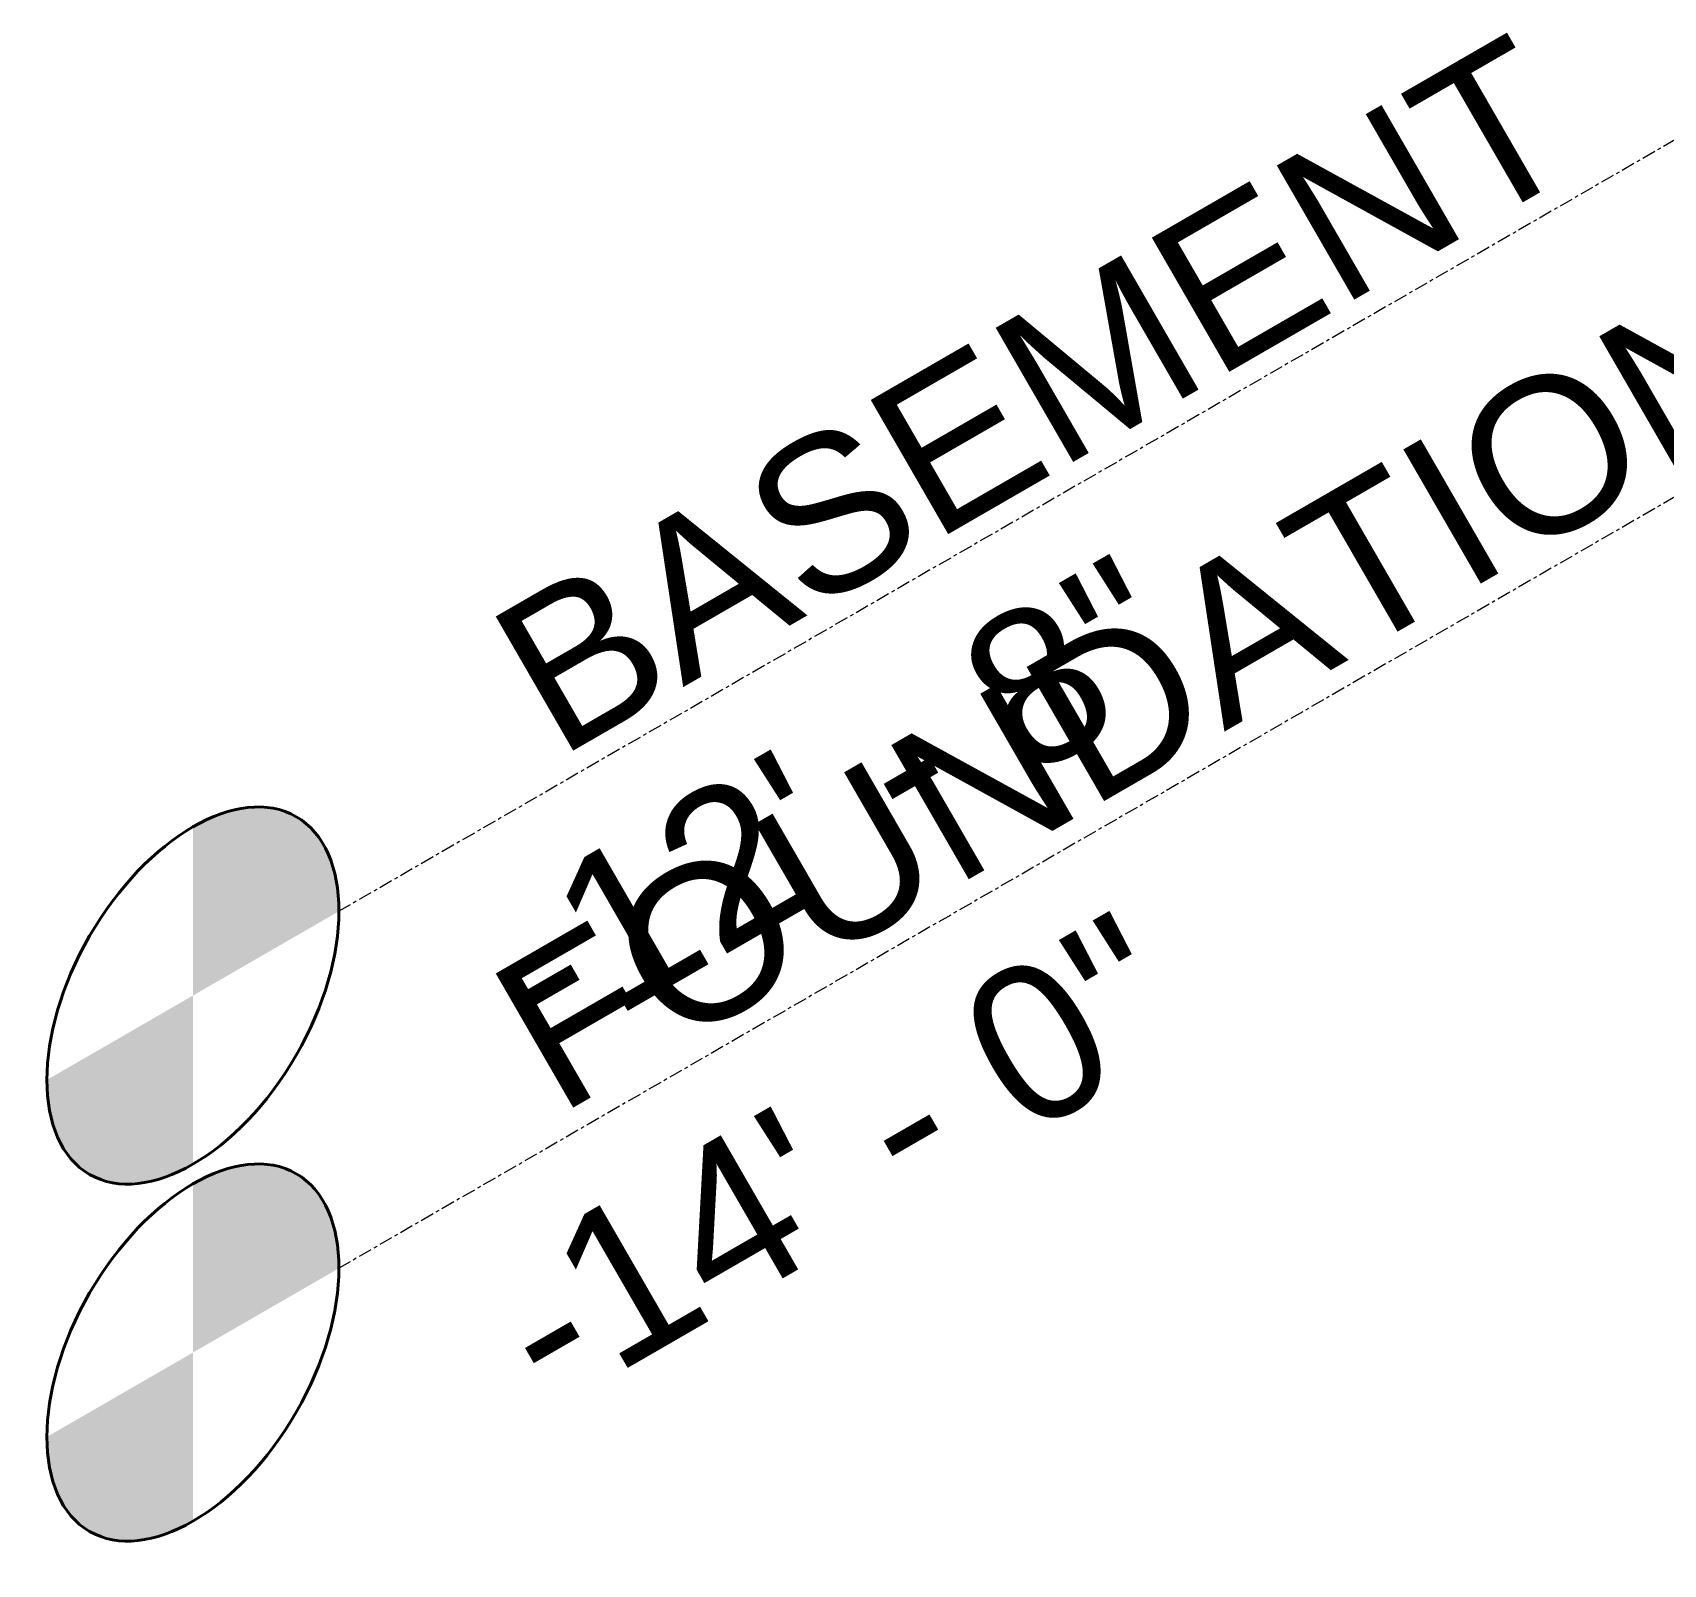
# Model space of a CAD drawing. Header units: inches. Extents: x -19229 to -222, y -6301 to 12387.
# Drawn here: x -404 to -344.4, y 6178.6 to 6234.7 of the extents above; entities that cross this region are included whole.
import ezdxf

# ---------------------------------------------------------------- set-up
doc = ezdxf.new("R2010")
doc.units = ezdxf.units.IN
doc.header["$MEASUREMENT"] = 0
doc.linetypes.add('Grid Line 1_2_', pattern=[0.875, 0.5, -0.125, 0.125, -0.125])
doc.layers.add('A-FLOR-LEVL', color=51, linetype='Continuous', lineweight=9)
doc.styles.add('Arial', font='arial.ttf', dxfattribs={"height": 5.669291})

# ---------------------------------------------------------------- blocks, each defined once
blk = doc.blocks.new('Level - Extremo inicial de nivel - Círculo-11789-ELASTOMETRIC JOINT')
at = {"layer": 'A-FLOR-LEVL'}
for points in [[(5992.107, 6199.449), (5993.49, 6206.209), (5994.779, 6206.337)], [(5992.107, 6199.449), (5994.779, 6206.337), (5995.886, 6205.995)], [(5992.107, 6199.449), (5992.107, 6205.621), (5993.49, 6206.209)], [(5992.107, 6199.449), (5995.886, 6205.995), (5996.736, 6205.208)], [(5992.107, 6199.449), (5996.736, 6205.208), (5997.27, 6204.027)], [(5992.107, 6199.449), (5997.27, 6204.027), (5997.452, 6202.535)], [(5986.944, 6194.871), (5986.762, 6196.363), (5992.107, 6199.449)], [(5987.478, 6193.691), (5986.944, 6194.871), (5992.107, 6199.449)], [(5988.327, 6192.903), (5987.478, 6193.691), (5992.107, 6199.449)], [(5989.434, 6192.561), (5988.327, 6192.903), (5992.107, 6199.449)], [(5989.434, 6192.561), (5992.107, 6199.449), (5990.723, 6192.689)], [(5990.723, 6192.689), (5992.107, 6199.449), (5992.107, 6193.277)]]:
    blk.add_hatch(color=256, dxfattribs=at).paths.add_polyline_path(points, flags=0)
at = {"layer": 'A-FLOR-LEVL', "lineweight": 40}
blk.add_ellipse((5992.107, 6199.449), major_axis=(3.78, 6.546), ratio=0.57735, dxfattribs=at)

msp = doc.modelspace()

# ---------------------------------------------------------------- linework, layer by layer
at = {"layer": 'A-FLOR-LEVL', "linetype": 'Grid Line 1_2_'}
for p, q in [((-343.16957, 6231.20982), (-392.83566, 6202.53509)), ((-343.16957, 6218.14587), (-392.83566, 6189.47114))]:
    msp.add_line(p, q, dxfattribs=at)

# ---------------------------------------------------------------- block references
at = {"layer": 'A-FLOR-LEVL', "lineweight": 40}
for p in [(-6390.2876, 0), (-6390.2876, -13.06395)]:
    msp.add_blockref('Level - Extremo inicial de nivel - Círculo-11789-ELASTOMETRIC JOINT', p, dxfattribs=at)

# ---------------------------------------------------------------- texts
at = {"layer": 'A-FLOR-LEVL', "char_height": 5.669291, "attachment_point": 1, "rotation": 30, "style": 'Arial'}
for s, insert, width in [('BASEMENT', (-387.66102, 6212.99667), 53.631), ('FOUNDATION', (-387.66102, 6199.93273), 64.236), ('-12\' - 8"', (-387.91188, 6202.17698), 33.4815), ('-14\' - 0"', (-387.91188, 6189.11304), 33.4815)]:
    msp.add_mtext(s, dxfattribs=dict(at, insert=insert, width=width))

doc.saveas('drawing.dxf')
